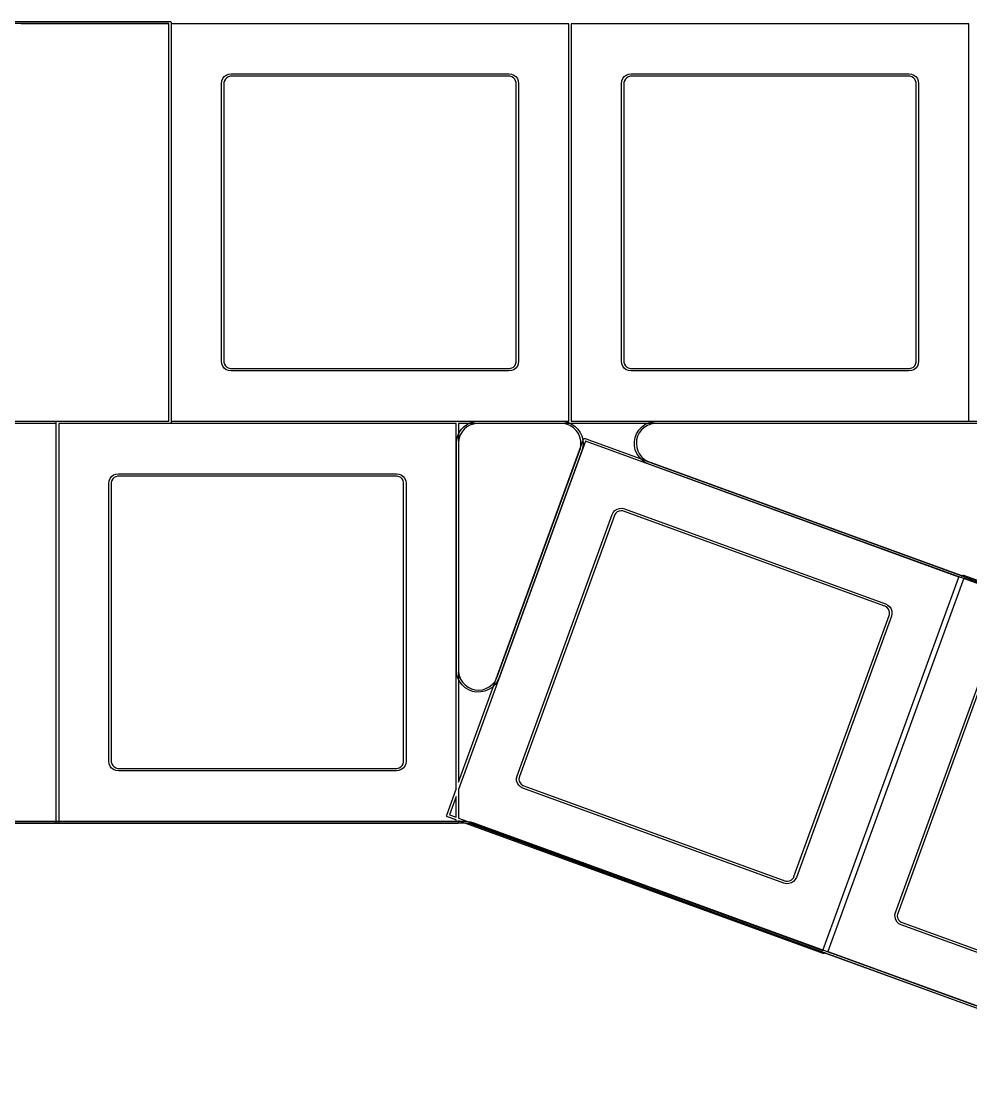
# Model space of a CAD drawing. Extents: x -14 to 295, y -179 to 10.
# Drawn here: x 45.2 to 90.3, y -98.2 to -47.4 of the extents above; entities that cross this region are included whole.
import ezdxf

# ---------------------------------------------------------------- set-up
doc = ezdxf.new("R2010")
doc.units = 0
doc.layers.add('BLACK', color=7, linetype='CONTINUOUS')

msp = doc.modelspace()

# ---------------------------------------------------------------- linework, layer by layer
at = {"layer": 'BLACK', "linetype": 'CONTINUOUS'}
for p, q in [((52.2, -47.55), (23.778394, -47.55)), ((23.81, -47.45), (52.25, -47.45)), ((52.19, -47.56), (45.185, -47.56)), ((52.19, -66.44), (52.19, -47.56)), ((52.2, -66.45), (52.2, -47.55)), ((52.25, -47.45), (52.269134, -47.453806)), ((52.269134, -47.453806), (52.296194, -47.480866)), ((52.296194, -47.480866), (52.3, -47.5)), ((52.3, -47.5), (52.3, -66.5)), ((52.31, -47.56), (52.31, -66.44)), ((61.75, -47.56), (52.31, -47.56)), ((71.19, -47.56), (61.75, -47.56)), ((71.19, -66.44), (71.19, -47.56)), ((71.31, -47.56), (71.31, -66.44)), ((80.75, -47.56), (71.31, -47.56)), ((90.19, -47.56), (80.75, -47.56)), ((90.19, -66.44), (90.19, -47.56)), ((54.705674, -50.280943), (54.751628, -50.17)), ((54.751628, -50.17), (54.824731, -50.074731)), ((54.824731, -50.074731), (54.92, -50.001628)), ((54.877932, -50.191235), (54.83317, -50.268765)), ((54.941235, -50.127932), (54.877932, -50.191235)), ((54.92, -50.001628), (55.030943, -49.955674)), ((55.018765, -50.08317), (54.941235, -50.127932)), ((55.105238, -50.06), (55.018765, -50.08317)), ((55.030943, -49.955674), (55.15, -49.94)), ((55.15, -50.06), (55.105238, -50.06)), ((55.15, -49.94), (68.35, -49.94)), ((68.35, -50.06), (55.15, -50.06)), ((68.35, -49.94), (68.469057, -49.955674)), ((68.394762, -50.06), (68.35, -50.06)), ((68.481235, -50.08317), (68.394762, -50.06)), ((68.469057, -49.955674), (68.58, -50.001628)), ((68.558765, -50.127932), (68.481235, -50.08317)), ((68.622068, -50.191235), (68.558765, -50.127932)), ((68.58, -50.001628), (68.675269, -50.074731)), ((68.66683, -50.268765), (68.622068, -50.191235)), ((68.675269, -50.074731), (68.748372, -50.17)), ((68.748372, -50.17), (68.794326, -50.280943)), ((73.705674, -50.280943), (73.751628, -50.17)), ((73.751628, -50.17), (73.824731, -50.074731)), ((73.824731, -50.074731), (73.92, -50.001628)), ((73.877932, -50.191235), (73.83317, -50.268765)), ((73.941235, -50.127932), (73.877932, -50.191235)), ((73.92, -50.001628), (74.030943, -49.955674)), ((74.018765, -50.08317), (73.941235, -50.127932)), ((74.105238, -50.06), (74.018765, -50.08317)), ((74.030943, -49.955674), (74.15, -49.94)), ((74.15, -50.06), (74.105238, -50.06)), ((74.15, -49.94), (87.35, -49.94)), ((87.35, -50.06), (74.15, -50.06)), ((87.35, -49.94), (87.469057, -49.955674)), ((87.394762, -50.06), (87.35, -50.06)), ((87.481235, -50.08317), (87.394762, -50.06)), ((87.469057, -49.955674), (87.58, -50.001628)), ((87.558765, -50.127932), (87.481235, -50.08317)), ((87.622068, -50.191235), (87.558765, -50.127932)), ((87.58, -50.001628), (87.675269, -50.074731)), ((87.66683, -50.268765), (87.622068, -50.191235)), ((87.675269, -50.074731), (87.748372, -50.17)), ((87.748372, -50.17), (87.794326, -50.280943)), ((54.69, -50.4), (54.705674, -50.280943)), ((54.69, -63.6), (54.69, -50.4)), ((54.83317, -50.268765), (54.81, -50.355238)), ((54.81, -50.355238), (54.81, -50.4)), ((54.81, -50.4), (54.81, -63.6)), ((68.69, -50.355238), (68.66683, -50.268765)), ((68.69, -50.4), (68.69, -50.355238)), ((68.69, -63.6), (68.69, -50.4)), ((68.794326, -50.280943), (68.81, -50.4)), ((68.81, -50.4), (68.81, -63.6)), ((73.69, -50.4), (73.705674, -50.280943)), ((73.69, -63.6), (73.69, -50.4)), ((73.83317, -50.268765), (73.81, -50.355238)), ((73.81, -50.355238), (73.81, -50.4)), ((73.81, -50.4), (73.81, -63.6)), ((87.69, -50.355238), (87.66683, -50.268765)), ((87.69, -50.4), (87.69, -50.355238)), ((87.69, -63.6), (87.69, -50.4)), ((87.794326, -50.280943), (87.81, -50.4)), ((87.81, -50.4), (87.81, -63.6)), ((54.705674, -63.719057), (54.69, -63.6)), ((54.751628, -63.83), (54.705674, -63.719057)), ((54.824731, -63.925269), (54.751628, -63.83)), ((54.81, -63.6), (54.81, -63.644762)), ((54.81, -63.644762), (54.83317, -63.731235)), ((54.92, -63.998372), (54.824731, -63.925269)), ((54.83317, -63.731235), (54.877932, -63.808765)), ((54.877932, -63.808765), (54.941235, -63.872068)), ((54.941235, -63.872068), (55.018765, -63.91683)), ((55.018765, -63.91683), (55.105238, -63.94)), ((55.105238, -63.94), (55.15, -63.94)), ((55.15, -63.94), (68.35, -63.94)), ((68.35, -63.94), (68.394762, -63.94)), ((68.394762, -63.94), (68.481235, -63.91683)), ((68.481235, -63.91683), (68.558765, -63.872068)), ((68.558765, -63.872068), (68.622068, -63.808765)), ((68.675269, -63.925269), (68.58, -63.998372)), ((68.622068, -63.808765), (68.66683, -63.731235)), ((68.66683, -63.731235), (68.69, -63.644762)), ((68.748372, -63.83), (68.675269, -63.925269)), ((68.69, -63.644762), (68.69, -63.6)), ((68.794326, -63.719057), (68.748372, -63.83)), ((68.81, -63.6), (68.794326, -63.719057)), ((73.705674, -63.719057), (73.69, -63.6)), ((73.751628, -63.83), (73.705674, -63.719057)), ((73.824731, -63.925269), (73.751628, -63.83)), ((73.81, -63.6), (73.81, -63.644762)), ((73.81, -63.644762), (73.83317, -63.731235)), ((73.92, -63.998372), (73.824731, -63.925269)), ((73.83317, -63.731235), (73.877932, -63.808765)), ((73.877932, -63.808765), (73.941235, -63.872068)), ((73.941235, -63.872068), (74.018765, -63.91683)), ((74.018765, -63.91683), (74.105238, -63.94)), ((74.105238, -63.94), (74.15, -63.94)), ((74.15, -63.94), (87.35, -63.94)), ((87.35, -63.94), (87.394762, -63.94)), ((87.394762, -63.94), (87.481235, -63.91683)), ((87.481235, -63.91683), (87.558765, -63.872068)), ((87.558765, -63.872068), (87.622068, -63.808765)), ((87.675269, -63.925269), (87.58, -63.998372)), ((87.622068, -63.808765), (87.66683, -63.731235)), ((87.66683, -63.731235), (87.69, -63.644762)), ((87.748372, -63.83), (87.675269, -63.925269)), ((87.69, -63.644762), (87.69, -63.6)), ((87.794326, -63.719057), (87.748372, -63.83)), ((87.81, -63.6), (87.794326, -63.719057)), ((55.030943, -64.044326), (54.92, -63.998372)), ((55.15, -64.06), (55.030943, -64.044326)), ((68.35, -64.06), (55.15, -64.06)), ((68.469057, -64.044326), (68.35, -64.06)), ((68.58, -63.998372), (68.469057, -64.044326)), ((74.030943, -64.044326), (73.92, -63.998372)), ((74.15, -64.06), (74.030943, -64.044326)), ((87.35, -64.06), (74.15, -64.06)), ((87.469057, -64.044326), (87.35, -64.06)), ((87.58, -63.998372), (87.469057, -64.044326)), ((23.15, -66.44), (46.9, -66.44)), ((46.84, -66.5), (46.844567, -66.477039)), ((46.844567, -66.477039), (46.877039, -66.444567)), ((46.877039, -66.444567), (46.9, -66.44)), ((46.9, -66.44), (52.19, -66.44)), ((46.9, -66.44), (46.922961, -66.444567)), ((46.922961, -66.444567), (46.928394, -66.45)), ((46.928394, -66.45), (52.2, -66.45)), ((52.31, -66.44), (65.9, -66.44)), ((65.9, -66.44), (71.19, -66.44)), ((66.540879, -66.513323), (66.717669, -66.465952)), ((66.717669, -66.465952), (66.9, -66.45)), ((66.9, -66.45), (68.875, -66.45)), ((68.875, -66.45), (70.818797, -66.45)), ((70.818797, -66.45), (71.001125, -66.465951)), ((71.001125, -66.465951), (71.177914, -66.51332)), ((71.31, -66.44), (90.19, -66.44)), ((74.973145, -66.521984), (75.160772, -66.468185)), ((75.160772, -66.468185), (75.354686, -66.450084)), ((75.354686, -66.450084), (75.355114, -66.45)), ((75.355114, -66.45), (118.75, -66.45)), ((46.84, -66.56), (23.21, -66.56)), ((46.84, -85.5), (46.84, -66.5)), ((46.84, -85.44), (46.84, -66.56)), ((52.25, -66.55), (46.96, -66.55)), ((46.96, -66.55), (46.96, -85.5)), ((46.96, -66.56), (46.96, -85.44)), ((52.25, -66.56), (46.96, -66.56)), ((52.269134, -66.546194), (52.25, -66.55)), ((65.84, -66.56), (52.25, -66.56)), ((52.296194, -66.519134), (52.269134, -66.546194)), ((52.3, -66.5), (52.296194, -66.519134)), ((65.84, -83.927451), (65.84, -66.56)), ((65.913323, -67.140879), (65.990673, -66.975)), ((71.25, -66.56), (65.96, -66.56)), ((65.96, -66.56), (65.96, -83.597754)), ((65.990673, -66.975), (66.095653, -66.825073)), ((66.118833, -66.953021), (66.035719, -67.096979)), ((66.095653, -66.825073), (66.225073, -66.695653)), ((66.225682, -66.825682), (66.118833, -66.953021)), ((66.225073, -66.695653), (66.375, -66.590673)), ((66.353021, -66.718833), (66.225682, -66.825682)), ((66.496979, -66.635719), (66.353021, -66.718833)), ((66.375, -66.590673), (66.540879, -66.513323)), ((66.653183, -66.578865), (66.496979, -66.635719)), ((66.816886, -66.55), (66.653183, -66.578865)), ((66.9, -66.55), (66.816886, -66.55)), ((68.875, -66.55), (66.9, -66.55)), ((70.818797, -66.55), (68.875, -66.55)), ((70.910264, -66.550072), (70.818797, -66.55)), ((71.089836, -66.584976), (70.910264, -66.550072)), ((71.259449, -66.653503), (71.089836, -66.584976)), ((71.177914, -66.51332), (71.343791, -66.590668)), ((90.25, -66.56), (71.25, -66.56)), ((71.41287, -66.753134), (71.259449, -66.653503)), ((71.343791, -66.590668), (71.493717, -66.695645)), ((71.544463, -66.880208), (71.41287, -66.753134)), ((71.493717, -66.695645), (71.623137, -66.825062)), ((71.649391, -67.030056), (71.544463, -66.880208)), ((71.623137, -66.825062), (71.728118, -66.974985)), ((71.728118, -66.974985), (71.805471, -67.14086)), ((74.41141, -67.039724), (74.512911, -66.873004)), ((74.512911, -66.873004), (74.643519, -66.727952)), ((74.646126, -66.861627), (74.540217, -67.003886)), ((74.643519, -66.727952), (74.798718, -66.609582)), ((74.776538, -66.741429), (74.646126, -66.861627)), ((74.926944, -66.647448), (74.776538, -66.741429)), ((74.798718, -66.609582), (74.973145, -66.521984)), ((75.092146, -66.582929), (74.926944, -66.647448)), ((75.266436, -66.550104), (75.092146, -66.582929)), ((75.355113, -66.550045), (75.266436, -66.550104)), ((75.355114, -66.55), (75.355113, -66.549999)), ((75.355113, -66.549999), (75.355113, -66.55)), ((75.355113, -66.55), (75.355113, -66.550045)), ((118.75, -66.55), (75.355114, -66.55)), ((109.25, -66.56), (90.25, -66.56)), ((65.85, -67.5), (65.865952, -67.317669)), ((65.85, -78.266861), (65.85, -67.5)), ((65.865952, -67.317669), (65.913323, -67.140879)), ((65.978865, -67.253183), (65.95, -67.416886)), ((65.95, -67.416886), (65.95, -67.5)), ((65.95, -67.5), (65.95, -78.266861)), ((65.96, -83.597754), (71.890729, -67.303208)), ((71.982971, -67.400632), (65.96, -83.948612)), ((66.035719, -67.096979), (65.978865, -67.253183)), ((71.723799, -67.197172), (71.649391, -67.030056)), ((71.764954, -67.375416), (71.723799, -67.197172)), ((71.771342, -67.558237), (71.764954, -67.375416)), ((71.805471, -67.14086), (71.852844, -67.317648)), ((71.852844, -67.317648), (71.8688, -67.499976)), ((71.8688, -67.499976), (71.852853, -67.682304)), ((71.890729, -67.303208), (71.902874, -67.283193)), ((71.902874, -67.283193), (71.944494, -67.263786)), ((71.944494, -67.263786), (71.967632, -67.267347)), ((71.967632, -67.267347), (89.821792, -73.765729)), ((89.724367, -73.857971), (71.982971, -67.400632)), ((74.308626, -67.414573), (74.342521, -67.222351)), ((74.310897, -67.609748), (74.308626, -67.414573)), ((74.342521, -67.222351), (74.41141, -67.039724)), ((74.415569, -67.334331), (74.40114, -67.511097)), ((74.462469, -67.16329), (74.415569, -67.334331)), ((74.540217, -67.003886), (74.462469, -67.16329)), ((67.792668, -78.591774), (71.711503, -67.824888)), ((71.805473, -67.85909), (67.886638, -78.625975)), ((71.711503, -67.824888), (71.711543, -67.824821)), ((71.711543, -67.824821), (71.74273, -67.738918)), ((71.74273, -67.738918), (71.771342, -67.558237)), ((71.805487, -67.859094), (71.805473, -67.859089)), ((71.805473, -67.859089), (71.805473, -67.85909)), ((71.852853, -67.682304), (71.805487, -67.859094)), ((74.349254, -67.801129), (74.310897, -67.609748)), ((74.422372, -67.982104), (74.349254, -67.801129)), ((74.40114, -67.511097), (74.419678, -67.68748)), ((74.419678, -67.68748), (74.470543, -67.857384)), ((74.527725, -68.146418), (74.422372, -67.982104)), ((74.470543, -67.857384), (74.551978, -68.014936)), ((74.661671, -68.288392), (74.527725, -68.146418)), ((74.551978, -68.014936), (74.661169, -68.154693)), ((74.661169, -68.154693), (74.794341, -68.271824)), ((74.819582, -68.40312), (74.661671, -68.288392)), ((74.794341, -68.271824), (74.946892, -68.362282)), ((74.995987, -68.486631), (74.819582, -68.40312)), ((74.946892, -68.362282), (75.030201, -68.392667)), ((74.995999, -68.486638), (74.995987, -68.486631)), ((106.758627, -80.047316), (74.995999, -68.486638)), ((75.030201, -68.392667), (75.030201, -68.392668)), ((75.030201, -68.392668), (106.792829, -79.953346)), ((49.474731, -69.074731), (49.57, -69.001628)), ((49.57, -69.001628), (49.680943, -68.955674)), ((49.680943, -68.955674), (49.8, -68.94)), ((49.8, -68.94), (63, -68.94)), ((63, -68.94), (63.119057, -68.955674)), ((63.119057, -68.955674), (63.23, -69.001628)), ((63.23, -69.001628), (63.325269, -69.074731)), ((49.34, -69.4), (49.355674, -69.280943)), ((49.34, -82.6), (49.34, -69.4)), ((49.355674, -69.280943), (49.401628, -69.17)), ((49.401628, -69.17), (49.474731, -69.074731)), ((49.48317, -69.268765), (49.46, -69.355238)), ((49.46, -69.355238), (49.46, -69.4)), ((49.46, -69.4), (49.46, -82.6)), ((49.527932, -69.191235), (49.48317, -69.268765)), ((49.591235, -69.127932), (49.527932, -69.191235)), ((49.668765, -69.08317), (49.591235, -69.127932)), ((49.755238, -69.06), (49.668765, -69.08317)), ((49.8, -69.06), (49.755238, -69.06)), ((63, -69.06), (49.8, -69.06)), ((63.044762, -69.06), (63, -69.06)), ((63.131235, -69.08317), (63.044762, -69.06)), ((63.208765, -69.127932), (63.131235, -69.08317)), ((63.272068, -69.191235), (63.208765, -69.127932)), ((63.31683, -69.268765), (63.272068, -69.191235)), ((63.34, -69.355238), (63.31683, -69.268765)), ((63.325269, -69.074731), (63.398372, -69.17)), ((63.34, -69.4), (63.34, -69.355238)), ((63.34, -82.6), (63.34, -69.4)), ((63.398372, -69.17), (63.444326, -69.280943)), ((63.444326, -69.280943), (63.46, -69.4)), ((63.46, -69.4), (63.46, -82.6)), ((68.733437, -83.287309), (73.248103, -70.883367)), ((73.360866, -70.92441), (68.846201, -83.328351)), ((73.248103, -70.883367), (73.248106, -70.88336)), ((73.248106, -70.88336), (73.303551, -70.776847)), ((73.303551, -70.776847), (73.384678, -70.688305)), ((73.360867, -70.924408), (73.360866, -70.924409)), ((73.360866, -70.924409), (73.360866, -70.92441)), ((73.376176, -70.882342), (73.360867, -70.924408)), ((73.427526, -70.809002), (73.376176, -70.882342)), ((73.384678, -70.688305), (73.485956, -70.623776)), ((73.496107, -70.751451), (73.427526, -70.809002)), ((73.485956, -70.623776), (73.600484, -70.587658)), ((73.577246, -70.713609), (73.496107, -70.751451)), ((73.665414, -70.698057), (73.577246, -70.713609)), ((73.600484, -70.587658), (73.720458, -70.58241)), ((73.754603, -70.705852), (73.665414, -70.698057)), ((73.720458, -70.58241), (73.837702, -70.608392)), ((73.796444, -70.721077), (73.754603, -70.705852)), ((73.796649, -70.721201), (73.796444, -70.721077)), ((86.20059, -75.235866), (73.796649, -70.721201)), ((73.837702, -70.608392), (73.837686, -70.608436)), ((73.837686, -70.608436), (73.837691, -70.608437)), ((73.837691, -70.608437), (86.241633, -75.123103)), ((83.267028, -91.599367), (89.724367, -73.857971)), ((89.957971, -73.900632), (83.500632, -91.642028)), ((89.821792, -73.765729), (89.841807, -73.777874)), ((89.841807, -73.777874), (89.86042, -73.817792)), ((89.86042, -73.817792), (89.865729, -73.803208)), ((89.865729, -73.803208), (89.877874, -73.783193)), ((89.877874, -73.783193), (89.919494, -73.763786)), ((89.919494, -73.763786), (89.942632, -73.767347)), ((89.942632, -73.767347), (107.796792, -80.265729)), ((107.652063, -80.340754), (89.957971, -73.900632)), ((86.200592, -75.235867), (86.20059, -75.235866)), ((86.242658, -75.251176), (86.200592, -75.235867)), ((86.241633, -75.123103), (86.241639, -75.123106)), ((86.241639, -75.123106), (86.348153, -75.178551)), ((86.315998, -75.302526), (86.242658, -75.251176)), ((86.373549, -75.371107), (86.315998, -75.302526)), ((86.348153, -75.178551), (86.436695, -75.259678)), ((86.411391, -75.452246), (86.373549, -75.371107)), ((86.426943, -75.540414), (86.411391, -75.452246)), ((86.419148, -75.629603), (86.426943, -75.540414)), ((86.436695, -75.259678), (86.501224, -75.360956)), ((86.501224, -75.360956), (86.537342, -75.475484)), ((86.54259, -75.595458), (86.516608, -75.712702)), ((86.537342, -75.475484), (86.54259, -75.595458)), ((81.889133, -88.075591), (86.403799, -75.671649)), ((86.516562, -75.712692), (82.001897, -88.116633)), ((86.403799, -75.671649), (86.403922, -75.671444)), ((86.403922, -75.671444), (86.419148, -75.629603)), ((86.516564, -75.712686), (86.516562, -75.712687)), ((86.516562, -75.712687), (86.516562, -75.712692)), ((86.516608, -75.712702), (86.516564, -75.712686)), ((86.708437, -89.787309), (91.223103, -77.383367)), ((91.335866, -77.42441), (86.821201, -89.828351)), ((65.8501, -78.267364), (65.85, -78.266861)), ((65.868189, -78.461204), (65.8501, -78.267364)), ((65.921984, -78.648834), (65.868189, -78.461204)), ((66.00958, -78.823265), (65.921984, -78.648834)), ((65.95, -78.266861), (65.95, -78.266863)), ((65.95, -78.266863), (65.950053, -78.266863)), ((65.950053, -78.266863), (65.95011, -78.355541)), ((65.95011, -78.355541), (65.982932, -78.529833)), ((65.982932, -78.529833), (66.047447, -78.695038)), ((67.762284, -78.675085), (67.792668, -78.591775)), ((67.792668, -78.591775), (67.792668, -78.591774)), ((67.886638, -78.625975), (67.803124, -78.802396)), ((66.12795, -78.978467), (66.00958, -78.823265)), ((66.047447, -78.695038), (66.141428, -78.845447)), ((66.273001, -79.109077), (66.12795, -78.978467)), ((66.141428, -78.845447), (66.261625, -78.975861)), ((66.261625, -78.975861), (66.403884, -79.081773)), ((66.439722, -79.210581), (66.273001, -79.109077)), ((66.403884, -79.081773), (66.56329, -79.159522)), ((66.56329, -79.159522), (66.734332, -79.206422)), ((67.087484, -79.202313), (67.257389, -79.151446)), ((67.257389, -79.151446), (67.414942, -79.070009)), ((67.546425, -79.09426), (67.38211, -79.199615)), ((67.414942, -79.070009), (67.554698, -78.960815)), ((67.688398, -78.96031), (67.546425, -79.09426)), ((67.554698, -78.960815), (67.671828, -78.82764)), ((67.671828, -78.82764), (67.762284, -78.675085)), ((67.803124, -78.802396), (67.688398, -78.96031)), ((66.622351, -79.279471), (66.439722, -79.210581)), ((66.814575, -79.313366), (66.622351, -79.279471)), ((66.734332, -79.206422), (66.9111, -79.220852)), ((67.009751, -79.311095), (66.814575, -79.313366)), ((66.9111, -79.220852), (67.087484, -79.202313)), ((67.201134, -79.272736), (67.009751, -79.311095)), ((67.38211, -79.199615), (67.201134, -79.272736)), ((49.355674, -82.719057), (49.34, -82.6)), ((49.401628, -82.83), (49.355674, -82.719057)), ((49.46, -82.6), (49.46, -82.644762)), ((49.46, -82.644762), (49.48317, -82.731235)), ((63.31683, -82.731235), (63.34, -82.644762)), ((63.34, -82.644762), (63.34, -82.6)), ((63.444326, -82.719057), (63.398372, -82.83)), ((63.46, -82.6), (63.444326, -82.719057)), ((49.474731, -82.925269), (49.401628, -82.83)), ((49.57, -82.998372), (49.474731, -82.925269)), ((49.48317, -82.731235), (49.527932, -82.808765)), ((49.527932, -82.808765), (49.591235, -82.872068)), ((49.680943, -83.044326), (49.57, -82.998372)), ((49.591235, -82.872068), (49.668765, -82.91683)), ((49.668765, -82.91683), (49.755238, -82.94)), ((49.8, -83.06), (49.680943, -83.044326)), ((49.755238, -82.94), (49.8, -82.94)), ((49.8, -82.94), (63, -82.94)), ((63, -83.06), (49.8, -83.06)), ((63, -82.94), (63.044762, -82.94)), ((63.119057, -83.044326), (63, -83.06)), ((63.044762, -82.94), (63.131235, -82.91683)), ((63.23, -82.998372), (63.119057, -83.044326)), ((63.131235, -82.91683), (63.208765, -82.872068)), ((63.208765, -82.872068), (63.272068, -82.808765)), ((63.325269, -82.925269), (63.23, -82.998372)), ((63.272068, -82.808765), (63.31683, -82.731235)), ((63.398372, -82.83), (63.325269, -82.925269)), ((68.70741, -83.404542), (68.733392, -83.287298)), ((68.712658, -83.524516), (68.70741, -83.404542)), ((68.748776, -83.639044), (68.712658, -83.524516)), ((68.733392, -83.287298), (68.733436, -83.287314)), ((68.733436, -83.287314), (68.733437, -83.287309)), ((68.813305, -83.740322), (68.748776, -83.639044)), ((68.901847, -83.821449), (68.813305, -83.740322)), ((68.830852, -83.370397), (68.823057, -83.459586)), ((68.823057, -83.459586), (68.838609, -83.547754)), ((68.846077, -83.328555), (68.830852, -83.370397)), ((68.838609, -83.547754), (68.876451, -83.628893)), ((68.846201, -83.328351), (68.846077, -83.328555)), ((68.876451, -83.628893), (68.934002, -83.697474)), ((68.934002, -83.697474), (69.007342, -83.748824)), ((65.392347, -85.157368), (65.84, -83.927451)), ((65.96, -83.948612), (65.96, -85.300125)), ((69.00836, -83.876893), (68.901847, -83.821449)), ((69.007342, -83.748824), (69.049407, -83.764132)), ((69.008367, -83.876897), (69.00836, -83.876893)), ((81.412308, -88.391562), (69.008367, -83.876897)), ((69.049407, -83.764132), (69.049409, -83.764133)), ((69.049409, -83.764133), (81.453351, -88.278799)), ((65.84, -84.278309), (65.525632, -85.142028)), ((65.84, -85.256448), (65.84, -84.278309)), ((65.388786, -85.180506), (65.392347, -85.157368)), ((65.408194, -85.222126), (65.388786, -85.180506)), ((65.428208, -85.234271), (65.408194, -85.222126)), ((65.84, -85.384151), (65.428208, -85.234271)), ((65.525632, -85.142028), (65.84, -85.256448)), ((-1.25, -85.45), (66.27377, -85.45)), ((66.27377, -85.55), (-1.25, -85.55)), ((46.9, -85.56), (23.15, -85.56)), ((23.21, -85.44), (46.84, -85.44)), ((46.844567, -85.522961), (46.84, -85.5)), ((46.877039, -85.555433), (46.844567, -85.522961)), ((46.9, -85.56), (46.877039, -85.555433)), ((46.922961, -85.555433), (46.9, -85.56)), ((65.9, -85.56), (46.9, -85.56)), ((46.955433, -85.522961), (46.922961, -85.555433)), ((46.96, -85.5), (46.955433, -85.522961)), ((46.96, -85.44), (65.84, -85.44)), ((65.84, -85.44), (65.84, -85.384151)), ((65.922961, -85.555433), (65.9, -85.56)), ((65.955433, -85.522961), (65.922961, -85.555433)), ((65.96, -85.5), (65.955433, -85.522961)), ((65.96, -85.300125), (83.267028, -91.599367)), ((83.282368, -91.732653), (65.96, -85.427827)), ((65.96, -85.427827), (65.96, -85.5)), ((66.27377, -85.45), (66.273774, -85.45)), ((66.273777, -85.549998), (66.27377, -85.55)), ((66.273774, -85.45), (66.395663, -85.457076)), ((66.273782, -85.55), (66.273777, -85.549998)), ((66.329112, -85.549989), (66.273782, -85.55)), ((66.439026, -85.562819), (66.329112, -85.549989)), ((66.395663, -85.457076), (66.515919, -85.478266)), ((66.546706, -85.588329), (66.439026, -85.562819)), ((66.515919, -85.478266), (66.632901, -85.513281)), ((66.598638, -85.607228), (66.546706, -85.588329)), ((66.598695, -85.607263), (66.598638, -85.607228)), ((100.273782, -97.864021), (66.598695, -85.607263)), ((66.632901, -85.513281), (66.632896, -85.513292)), ((66.632896, -85.513292), (66.632897, -85.513293)), ((66.632897, -85.513293), (100.307984, -97.770051)), ((81.453351, -88.278799), (81.453555, -88.278922)), ((81.453555, -88.278922), (81.495397, -88.294148)), ((81.495397, -88.294148), (81.584586, -88.301943)), ((81.584586, -88.301943), (81.672754, -88.286391)), ((81.672754, -88.286391), (81.753893, -88.248549)), ((81.753893, -88.248549), (81.822474, -88.190998)), ((81.822474, -88.190998), (81.873824, -88.117658)), ((81.946449, -88.223153), (81.865322, -88.311695)), ((81.873824, -88.117658), (81.889133, -88.075592)), ((81.889133, -88.075592), (81.889133, -88.075591)), ((82.001893, -88.116639), (81.946449, -88.223153)), ((82.001897, -88.116633), (82.001893, -88.116639)), ((81.412298, -88.391608), (81.412314, -88.391564)), ((81.529542, -88.41759), (81.412298, -88.391608)), ((81.412312, -88.391562), (81.412308, -88.391562)), ((81.412314, -88.391564), (81.412312, -88.391562)), ((81.649516, -88.412342), (81.529542, -88.41759)), ((81.764044, -88.376224), (81.649516, -88.412342)), ((81.865322, -88.311695), (81.764044, -88.376224)), ((86.68241, -89.904542), (86.708392, -89.787298)), ((86.708392, -89.787298), (86.708436, -89.787314)), ((86.708436, -89.787314), (86.708437, -89.787309)), ((86.821077, -89.828555), (86.805852, -89.870397)), ((86.821201, -89.828351), (86.821077, -89.828555)), ((86.687658, -90.024516), (86.68241, -89.904542)), ((86.723776, -90.139044), (86.687658, -90.024516)), ((86.788305, -90.240322), (86.723776, -90.139044)), ((86.876847, -90.321449), (86.788305, -90.240322)), ((86.805852, -89.870397), (86.798057, -89.959586)), ((86.798057, -89.959586), (86.813609, -90.047754)), ((86.813609, -90.047754), (86.851451, -90.128893)), ((86.851451, -90.128893), (86.909002, -90.197474)), ((86.98336, -90.376893), (86.876847, -90.321449)), ((86.909002, -90.197474), (86.982342, -90.248824)), ((86.982342, -90.248824), (87.024407, -90.264132)), ((87.024407, -90.264132), (87.024409, -90.264133)), ((87.024409, -90.264133), (99.428351, -94.778799)), ((86.983367, -90.376897), (86.98336, -90.376893)), ((99.387308, -94.891562), (86.983367, -90.376897)), ((83.305506, -91.736214), (83.282368, -91.732653)), ((83.347126, -91.716807), (83.305506, -91.736214)), ((83.359271, -91.696792), (83.347126, -91.716804)), ((83.347126, -91.716804), (83.347126, -91.716807)), ((83.364579, -91.682207), (83.359271, -91.696792)), ((83.383194, -91.722126), (83.364579, -91.682207)), ((83.403208, -91.734271), (83.383194, -91.722126)), ((101.173943, -98.202289), (83.403208, -91.734271)), ((83.500632, -91.642028), (101.194723, -98.08215))]:
    msp.add_line(p, q, dxfattribs=at)

doc.saveas('drawing.dxf')
